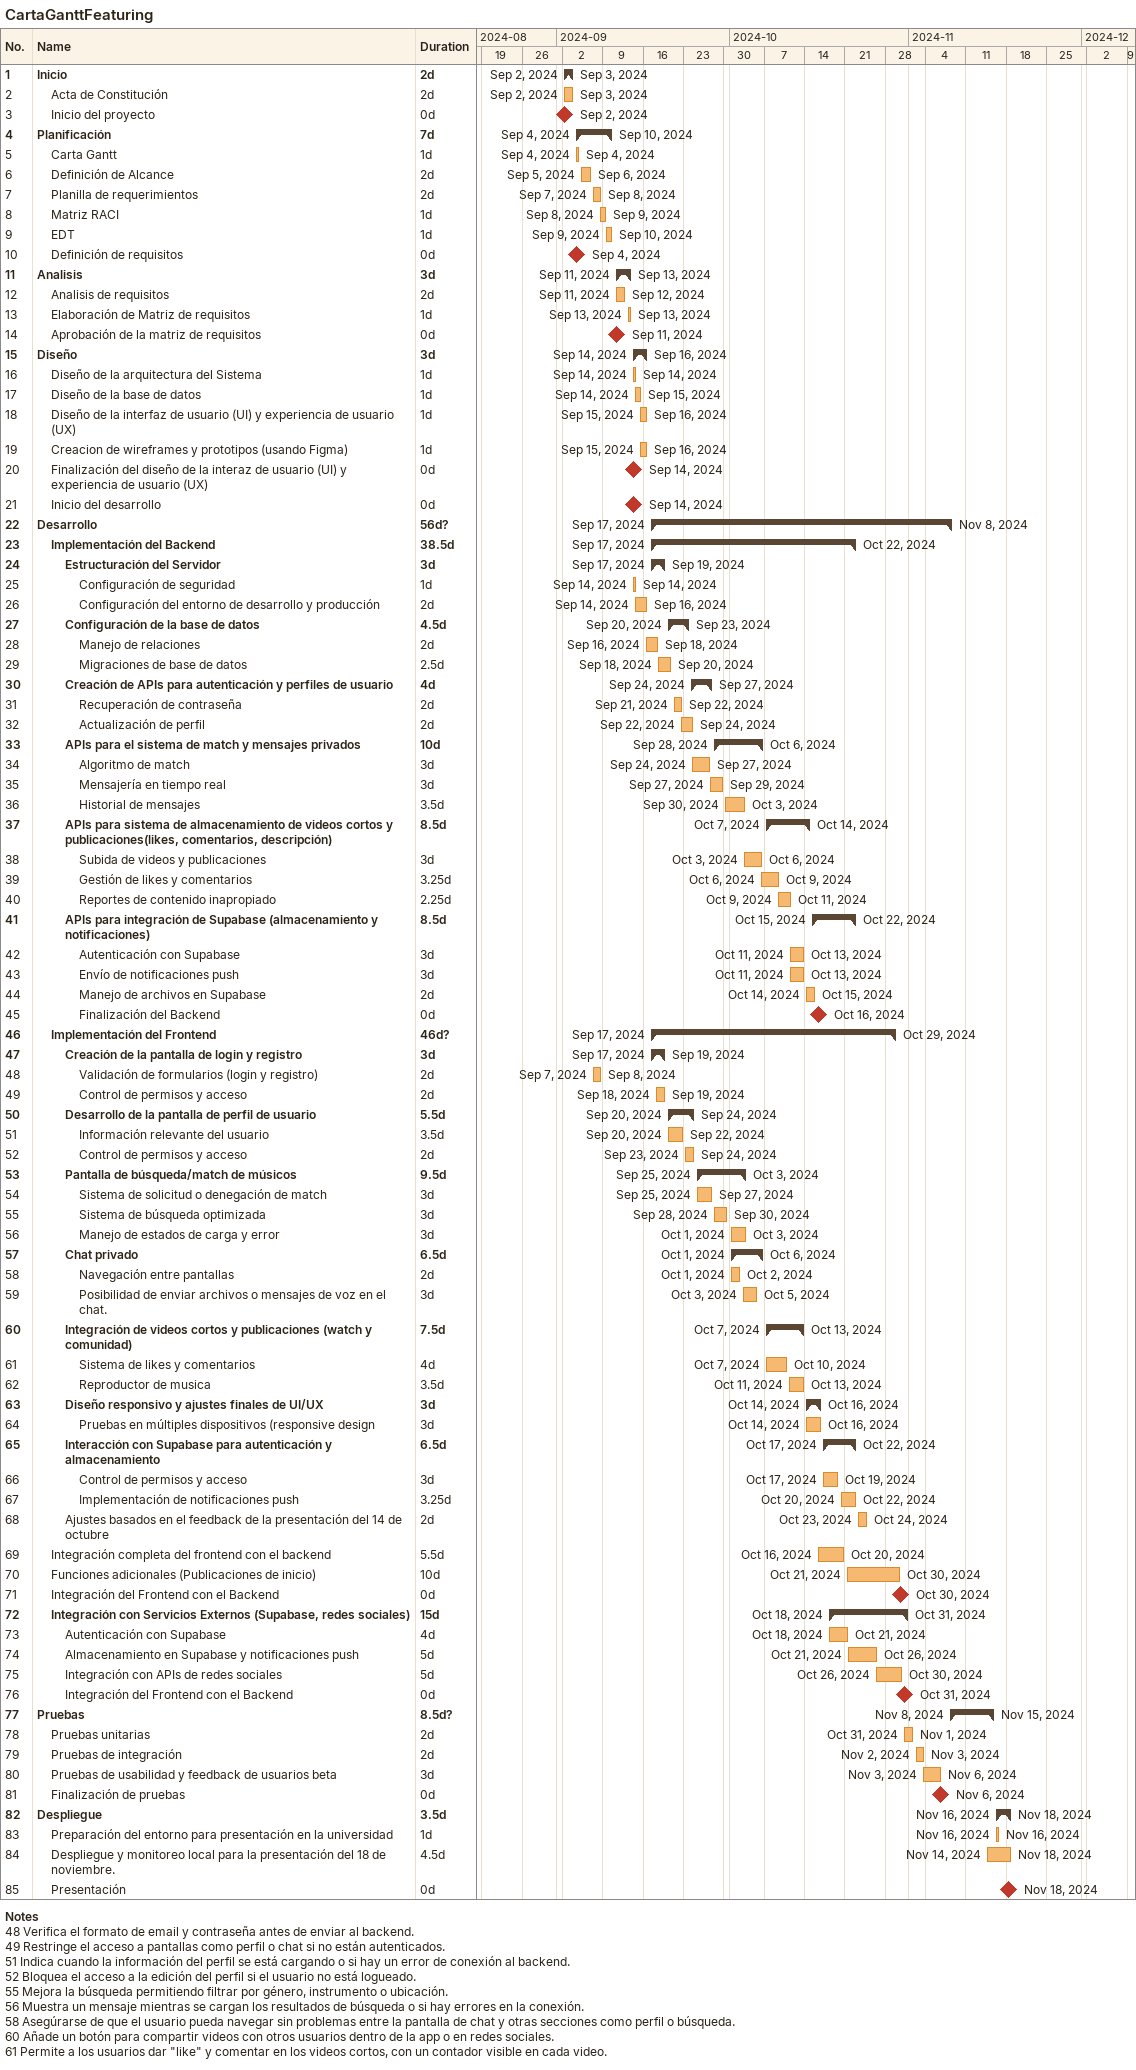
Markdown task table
CartaGanttFeaturing

| ID | Level | Task | Duration | Start | Finish |
|---|---|---|---|---|---|
| 1 | 1 | **Inicio** | 2d | 2024-09-02 | 2024-09-03 |
| 2 | 2 | Acta de Constitución | 2d | 2024-09-02 | 2024-09-03 |
| 3 | 2 | Inicio del proyecto | 0d | 2024-09-02 | 2024-09-02 |
| 4 | 1 | **Planificación** | 7d | 2024-09-04 | 2024-09-10 |
| 5 | 2 | Carta Gantt | 1d | 2024-09-04 | 2024-09-04 |
| 6 | 2 | Definición de Alcance | 2d | 2024-09-05 | 2024-09-06 |
| 7 | 2 | Planilla de requerimientos | 2d | 2024-09-07 | 2024-09-08 |
| 8 | 2 | Matriz RACI | 1d | 2024-09-08 | 2024-09-09 |
| 9 | 2 | EDT | 1d | 2024-09-09 | 2024-09-10 |
| 10 | 2 | Definición de requisitos | 0d | 2024-09-04 | 2024-09-04 |
| 11 | 1 | **Analisis** | 3d | 2024-09-11 | 2024-09-13 |
| 12 | 2 | Analisis de requisitos | 2d | 2024-09-11 | 2024-09-12 |
| 13 | 2 | Elaboración de Matriz de requisitos | 1d | 2024-09-13 | 2024-09-13 |
| 14 | 2 | Aprobación de la matriz de requisitos | 0d | 2024-09-11 | 2024-09-11 |
| 15 | 1 | **Diseño** | 3d | 2024-09-14 | 2024-09-16 |
| 16 | 2 | Diseño de la arquitectura del Sistema | 1d | 2024-09-14 | 2024-09-14 |
| 17 | 2 | Diseño de la base de datos | 1d | 2024-09-14 | 2024-09-15 |
| 18 | 2 | Diseño de la interfaz de usuario (UI) y experiencia de usuario (UX) | 1d | 2024-09-15 | 2024-09-16 |
| 19 | 2 | Creacion de wireframes y prototipos (usando Figma) | 1d | 2024-09-15 | 2024-09-16 |
| 20 | 2 | Finalización del diseño de la interaz de usuario (UI) y experiencia de usuario (UX) | 0d | 2024-09-14 | 2024-09-14 |
| 21 | 2 | Inicio del desarrollo | 0d | 2024-09-14 | 2024-09-14 |
| 22 | 1 | **Desarrollo** | 56d? | 2024-09-17 | 2024-11-08 |
| 23 | 2 | **Implementación del Backend** | 38.5d | 2024-09-17 | 2024-10-22 |
| 24 | 3 | **Estructuración del Servidor** | 3d | 2024-09-17 | 2024-09-19 |
| 25 | 4 | Configuración de seguridad | 1d | 2024-09-14 | 2024-09-14 |
| 26 | 4 | Configuración del entorno de desarrollo y producción | 2d | 2024-09-14 | 2024-09-16 |
| 27 | 3 | **Configuración de la base de datos** | 4.5d | 2024-09-20 | 2024-09-23 |
| 28 | 4 | Manejo de relaciones | 2d | 2024-09-16 | 2024-09-18 |
| 29 | 4 | Migraciones de base de datos | 2.5d | 2024-09-18 | 2024-09-20 |
| 30 | 3 | **Creación de APIs para autenticación y perfiles de usuario** | 4d | 2024-09-24 | 2024-09-27 |
| 31 | 4 | Recuperación de contraseña | 2d | 2024-09-21 | 2024-09-22 |
| 32 | 4 | Actualización de perfil | 2d | 2024-09-22 | 2024-09-24 |
| 33 | 3 | **APIs para el sistema de match y mensajes privados** | 10d | 2024-09-28 | 2024-10-06 |
| 34 | 4 | Algoritmo de match | 3d | 2024-09-24 | 2024-09-27 |
| 35 | 4 | Mensajería en tiempo real | 3d | 2024-09-27 | 2024-09-29 |
| 36 | 4 | Historial de mensajes | 3.5d | 2024-09-30 | 2024-10-03 |
| 37 | 3 | **APIs para sistema de almacenamiento de videos cortos y publicaciones(likes, comentarios, descripción)** | 8.5d | 2024-10-07 | 2024-10-14 |
| 38 | 4 | Subida de videos y publicaciones | 3d | 2024-10-03 | 2024-10-06 |
| 39 | 4 | Gestión de likes y comentarios | 3.25d | 2024-10-06 | 2024-10-09 |
| 40 | 4 | Reportes de contenido inapropiado | 2.25d | 2024-10-09 | 2024-10-11 |
| 41 | 3 | **APIs para integración de Supabase (almacenamiento y notificaciones)** | 8.5d | 2024-10-15 | 2024-10-22 |
| 42 | 4 | Autenticación con Supabase | 3d | 2024-10-11 | 2024-10-13 |
| 43 | 4 | Envío de notificaciones push | 3d | 2024-10-11 | 2024-10-13 |
| 44 | 4 | Manejo de archivos en Supabase | 2d | 2024-10-14 | 2024-10-15 |
| 45 | 4 | Finalización del Backend | 0d | 2024-10-16 | 2024-10-16 |
| 46 | 2 | **Implementación del Frontend** | 46d? | 2024-09-17 | 2024-10-29 |
| 47 | 3 | **Creación de la pantalla de login y registro** | 3d | 2024-09-17 | 2024-09-19 |
| 48 | 4 | Validación de formularios (login y registro) | 2d | 2024-09-07 | 2024-09-08 |
| 49 | 4 | Control de permisos y acceso | 2d | 2024-09-18 | 2024-09-19 |
| 50 | 3 | **Desarrollo de la pantalla de perfil de usuario** | 5.5d | 2024-09-20 | 2024-09-24 |
| 51 | 4 | Información relevante del usuario | 3.5d | 2024-09-20 | 2024-09-22 |
| 52 | 4 | Control de permisos y acceso | 2d | 2024-09-23 | 2024-09-24 |
| 53 | 3 | **Pantalla de búsqueda/match de músicos** | 9.5d | 2024-09-25 | 2024-10-03 |
| 54 | 4 | Sistema de solicitud o denegación de match | 3d | 2024-09-25 | 2024-09-27 |
| 55 | 4 | Sistema de búsqueda optimizada | 3d | 2024-09-28 | 2024-09-30 |
| 56 | 4 | Manejo de estados de carga y error | 3d | 2024-10-01 | 2024-10-03 |
| 57 | 3 | **Chat privado** | 6.5d | 2024-10-01 | 2024-10-06 |
| 58 | 4 | Navegación entre pantallas | 2d | 2024-10-01 | 2024-10-02 |
| 59 | 4 | Posibilidad de enviar archivos o mensajes de voz en el chat. | 3d | 2024-10-03 | 2024-10-05 |
| 60 | 3 | **Integración de videos cortos y publicaciones (watch y comunidad)** | 7.5d | 2024-10-07 | 2024-10-13 |
| 61 | 4 | Sistema de likes y comentarios | 4d | 2024-10-07 | 2024-10-10 |
| 62 | 4 | Reproductor de musica | 3.5d | 2024-10-11 | 2024-10-13 |
| 63 | 3 | **Diseño responsivo y ajustes finales de UI/UX** | 3d | 2024-10-14 | 2024-10-16 |
| 64 | 4 | Pruebas en múltiples dispositivos (responsive design | 3d | 2024-10-14 | 2024-10-16 |
| 65 | 3 | **Interacción con Supabase para autenticación y almacenamiento** | 6.5d | 2024-10-17 | 2024-10-22 |
| 66 | 4 | Control de permisos y acceso | 3d | 2024-10-17 | 2024-10-19 |
| 67 | 4 | Implementación de notificaciones push | 3.25d | 2024-10-20 | 2024-10-22 |
| 68 | 3 | Ajustes basados en el feedback de la presentación del 14 de octubre | 2d | 2024-10-23 | 2024-10-24 |
| 69 | 2 | Integración completa del frontend con el backend | 5.5d | 2024-10-16 | 2024-10-20 |
| 70 | 2 | Funciones adicionales (Publicaciones de inicio) | 10d | 2024-10-21 | 2024-10-30 |
| 71 | 2 | Integración del Frontend con el Backend | 0d | 2024-10-30 | 2024-10-30 |
| 72 | 2 | **Integración con Servicios Externos (Supabase, redes sociales)** | 15d | 2024-10-18 | 2024-10-31 |
| 73 | 3 | Autenticación con Supabase | 4d | 2024-10-18 | 2024-10-21 |
| 74 | 3 | Almacenamiento en Supabase y notificaciones push | 5d | 2024-10-21 | 2024-10-26 |
| 75 | 3 | Integración con APIs de redes sociales | 5d | 2024-10-26 | 2024-10-30 |
| 76 | 3 | Integración del Frontend con el Backend | 0d | 2024-10-31 | 2024-10-31 |
| 77 | 1 | **Pruebas** | 8.5d? | 2024-11-08 | 2024-11-15 |
| 78 | 2 | Pruebas unitarias | 2d | 2024-10-31 | 2024-11-01 |
| 79 | 2 | Pruebas de integración | 2d | 2024-11-02 | 2024-11-03 |
| 80 | 2 | Pruebas de usabilidad y feedback de usuarios beta | 3d | 2024-11-03 | 2024-11-06 |
| 81 | 2 | Finalización de pruebas | 0d | 2024-11-06 | 2024-11-06 |
| 82 | 1 | **Despliegue** | 3.5d | 2024-11-16 | 2024-11-18 |
| 83 | 2 | Preparación del entorno para presentación en la universidad | 1d | 2024-11-16 | 2024-11-16 |
| 84 | 2 | Despliegue y monitoreo local para la presentación del 18 de noviembre. | 4.5d | 2024-11-14 | 2024-11-18 |
| 85 | 2 | Presentación | 0d | 2024-11-18 | 2024-11-18 |

Notes
- 48: Verifica el formato de email y contraseña antes de enviar al backend.
- 49: Restringe el acceso a pantallas como perfil o chat si no están autenticados.
- 51: Indica cuando la información del perfil se está cargando o si hay un error de conexión al backend.
- 52: Bloquea el acceso a la edición del perfil si el usuario no está logueado.
- 55: Mejora la búsqueda permitiendo filtrar por género, instrumento o ubicación.
- 56: Muestra un mensaje mientras se cargan los resultados de búsqueda o si hay errores en la conexión.
- 58: Asegúrarse de que el usuario pueda navegar sin problemas entre la pantalla de chat y otras secciones como perfil o búsqueda.
- 60: Añade un botón para compartir videos con otros usuarios dentro de la app o en redes sociales.
- 61: Permite a los usuarios dar "like" y comentar en los videos cortos, con un contador visible en cada video.
